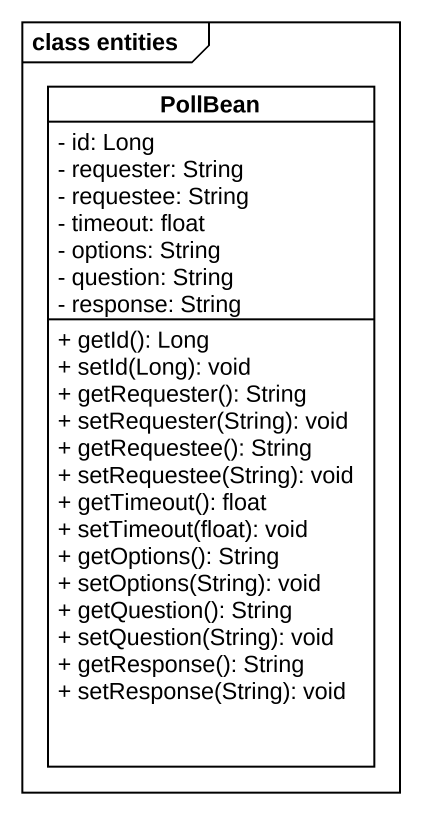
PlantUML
@startuml
mainframe class entities
hide circle
hide empty members
skinparam classAttributeIconSize 0
class PollBean {
  - id: Long
  - requester: String
  - requestee: String
  - timeout: float
  - options: String
  - question: String
  - response: String
  + getId(): Long
  + setId(Long): void
  + getRequester(): String
  + setRequester(String): void
  + getRequestee(): String
  + setRequestee(String): void
  + getTimeout(): float
  + setTimeout(float): void
  + getOptions(): String
  + setOptions(String): void
  + getQuestion(): String
  + setQuestion(String): void
  + getResponse(): String
  + setResponse(String): void
}
@enduml
